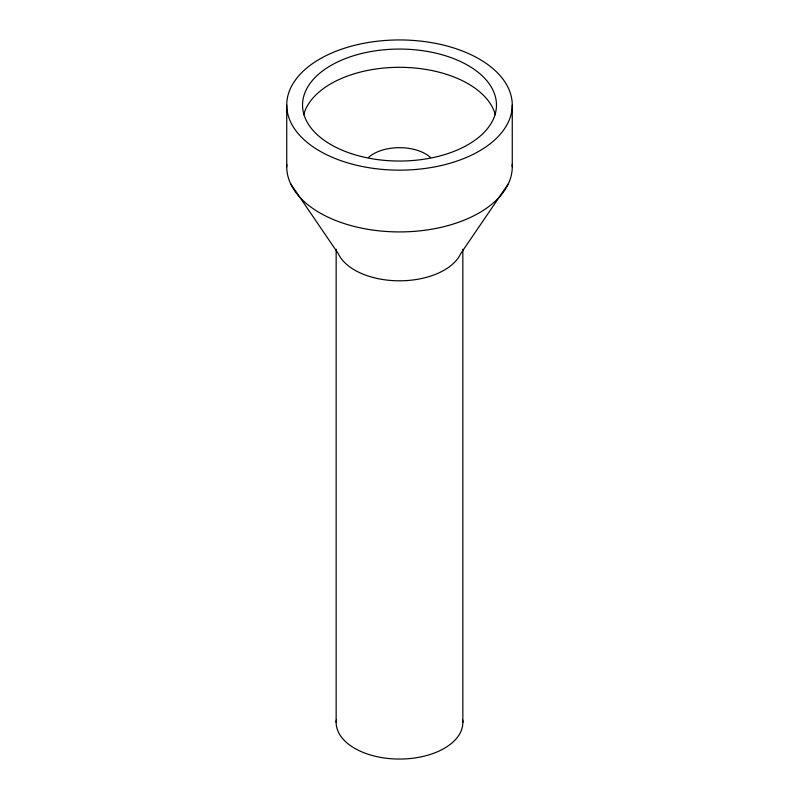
<?xml version="1.0" encoding="UTF-8"?>
<svg xmlns="http://www.w3.org/2000/svg" width="799" height="799" viewBox="0 0 799 799"><rect width="100%" height="100%" fill="white"/><g stroke="black" fill="none" stroke-linecap="round" stroke-linejoin="round"><path stroke-width="1.2" d="M508.414 183.67L460.693 253.692A63.351 36.574 0 0 1 399.5 280.809A63.351 36.574 0 0 1 338.307 253.692L290.586 183.67M512.259 105.049A112.759 65.099 0 0 1 343.121 161.428A112.759 65.099 0 0 1 343.121 48.669A112.759 65.099 0 0 1 512.259 105.049L512.259 166.821M462.851 249.208L462.851 722.476M336.149 249.208L336.149 722.476M286.741 105.049L286.741 166.821M462.711 720.099A63.351 36.574 0 0 1 399.5 759.05A63.351 36.574 0 0 1 336.289 720.099M512.179 164.404A112.759 65.099 0 0 1 399.5 231.92A112.759 65.099 0 0 1 286.821 164.404M303.66 114.786A96.969 55.99 0 0 1 399.5 67.316A96.969 55.99 0 0 1 495.34 114.786M368.419 157.513A36.854 21.273 0 0 1 430.581 157.513M351.011 153.538A96.969 55.99 0 0 0 496.469 105.049A96.969 55.99 0 0 0 351.011 56.569A96.969 55.99 0 0 0 351.011 153.538"/></g></svg>
